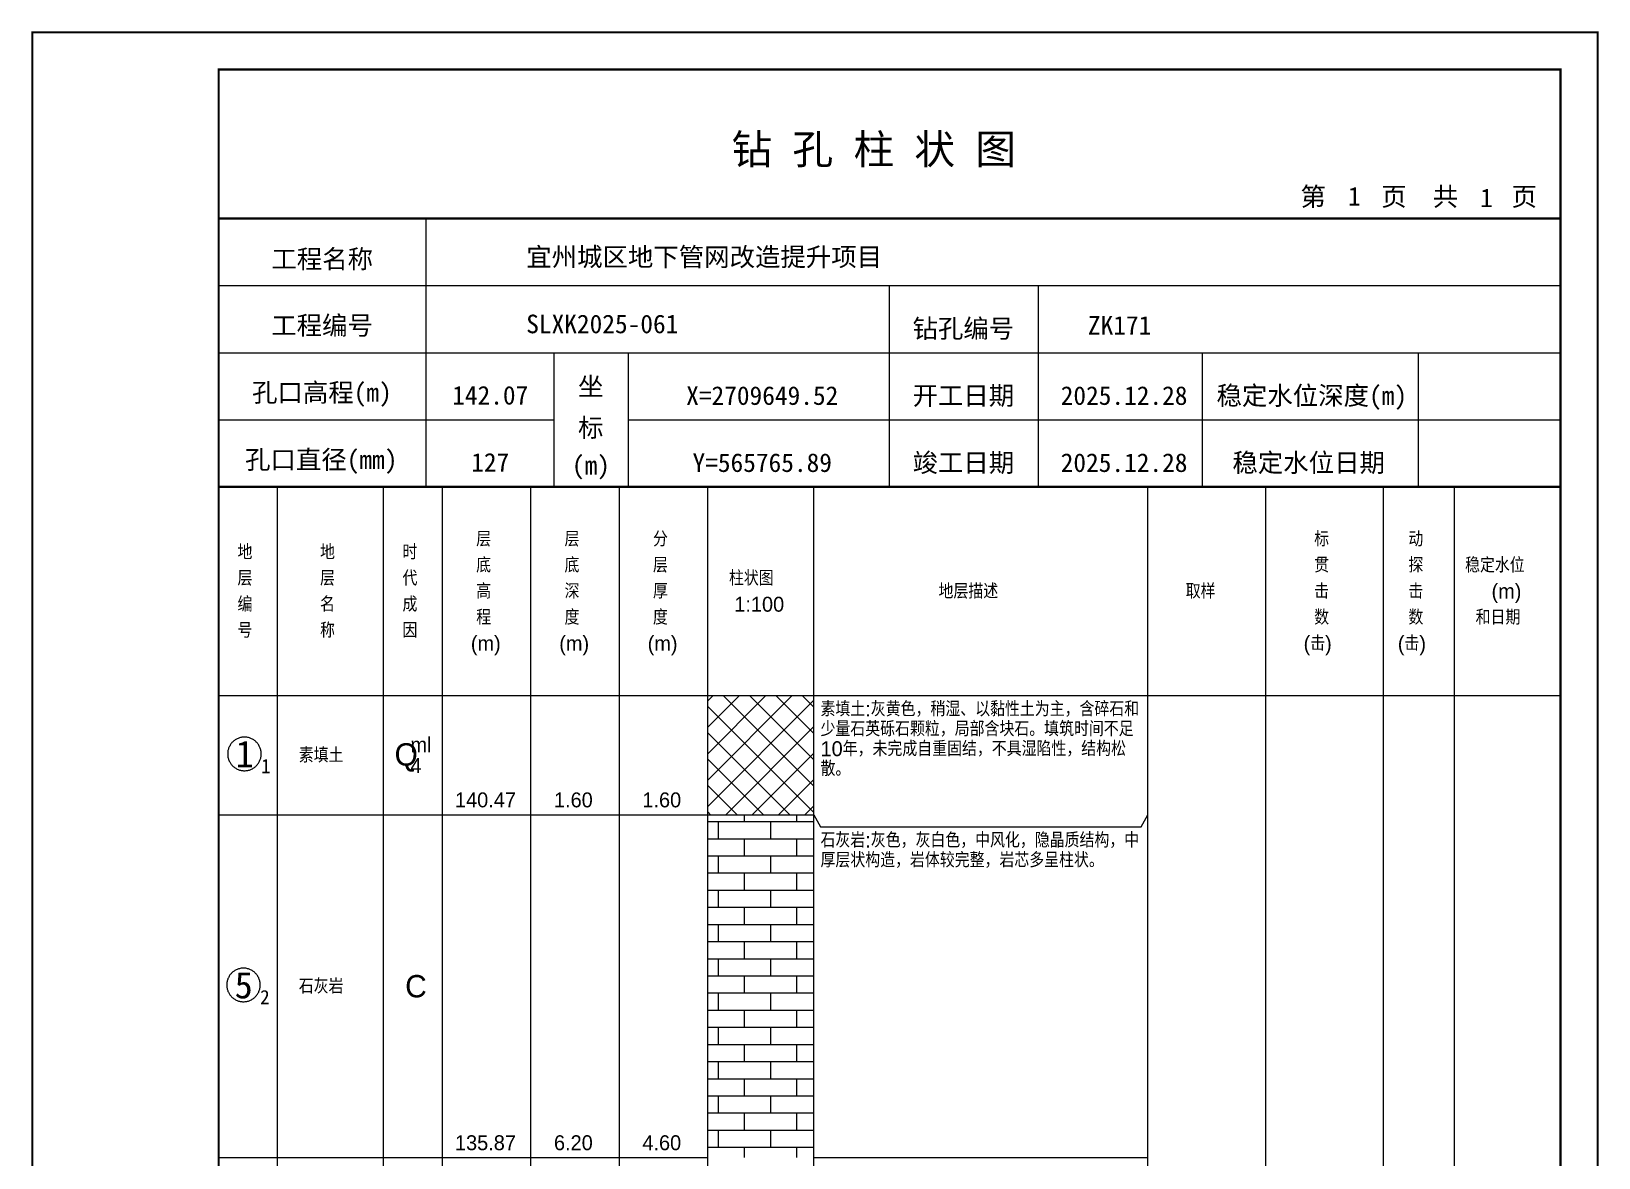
# Model space of a CAD drawing. Header units: millimetres. Extents: x 12489 to 89920, y 4630 to 4927.
# Drawn here: x 69029.3 to 69239.6, y 4775.7 to 4926.8 of the extents above; entities that cross this region are included whole.
import ezdxf
from ezdxf.enums import TextEntityAlignment as Align

# ---------------------------------------------------------------- set-up
doc = ezdxf.new("R2010")
doc.units = ezdxf.units.MM
doc.layers.add('ZZT_TC', color=7, linetype='Continuous')
doc.styles.add('成果图图块', font='', dxfattribs={"height": 2.5})
doc.styles.add('成果图模板', font='')
doc.styles.add('成果图模板标题', font='simhei.ttf')
doc.styles.add('成果图表体', font='Comfont.shx', dxfattribs={"height": 2, "bigfont": 'Hztxt12a.shx'})
doc.styles.get('成果图图块').set_extended_font_data('FangSong_GB2312')
doc.styles.get('成果图模板').set_extended_font_data('FangSong_GB2312')

# ---------------------------------------------------------------- blocks, each defined once
blk = doc.blocks.new('DCBH-1-1-1543', base_point=(0.3, -0.11))
at = {"layer": 'ZZT_TC', "color": 7}
blk.add_polyline3d([(-0.19, 2.31, 0), (-0.3, 2.31, 0), (-0.41, 2.3, 0), (-0.52, 2.29, 0), (-0.63, 2.27, 0), (-0.73, 2.24, 0), (-0.84, 2.21, 0), (-0.95, 2.18, 0), (-1.05, 2.14, 0), (-1.15, 2.09, 0), (-1.25, 2.04, 0), (-1.35, 1.99, 0), (-1.44, 1.93, 0), (-1.53, 1.87, 0), (-1.62, 1.8, 0), (-1.7, 1.73, 0), (-1.78, 1.65, 0), (-1.86, 1.57, 0), (-1.93, 1.49, 0), (-2, 1.4, 0), (-2.06, 1.31, 0), (-2.12, 1.22, 0), (-2.17, 1.12, 0), (-2.22, 1.02, 0), (-2.27, 0.92, 0), (-2.31, 0.82, 0), (-2.34, 0.71, 0), (-2.37, 0.61, 0), (-2.4, 0.5, 0), (-2.41, 0.39, 0), (-2.43, 0.28, 0), (-2.44, 0.17, 0), (-2.44, 0.06, 0), (-2.44, -0.05, 0), (-2.43, -0.16, 0), (-2.41, -0.27, 0), (-2.4, -0.38, 0), (-2.37, -0.49, 0), (-2.34, -0.6, 0), (-2.31, -0.7, 0), (-2.27, -0.8, 0), (-2.22, -0.9, 0), (-2.17, -1, 0), (-2.12, -1.1, 0), (-2.06, -1.19, 0), (-2, -1.28, 0), (-1.93, -1.37, 0), (-1.86, -1.45, 0), (-1.78, -1.53, 0), (-1.7, -1.61, 0), (-1.62, -1.68, 0), (-1.53, -1.75, 0), (-1.44, -1.81, 0), (-1.35, -1.87, 0), (-1.25, -1.93, 0), (-1.15, -1.98, 0), (-1.05, -2.02, 0), (-0.95, -2.06, 0), (-0.84, -2.1, 0), (-0.73, -2.13, 0), (-0.63, -2.15, 0), (-0.52, -2.17, 0), (-0.41, -2.18, 0), (-0.3, -2.19, 0), (-0.19, -2.19, 0), (-0.08, -2.19, 0), (0.03, -2.18, 0), (0.14, -2.17, 0), (0.25, -2.15, 0), (0.36, -2.13, 0), (0.47, -2.1, 0), (0.57, -2.06, 0), (0.67, -2.02, 0), (0.77, -1.98, 0), (0.87, -1.93, 0), (0.97, -1.87, 0), (1.06, -1.81, 0), (1.15, -1.75, 0), (1.24, -1.68, 0), (1.32, -1.61, 0), (1.4, -1.53, 0), (1.48, -1.45, 0), (1.55, -1.37, 0), (1.62, -1.28, 0), (1.68, -1.19, 0), (1.74, -1.1, 0), (1.8, -1, 0), (1.85, -0.9, 0), (1.89, -0.8, 0), (1.93, -0.7, 0), (1.97, -0.6, 0), (2, -0.49, 0), (2.02, -0.38, 0), (2.04, -0.27, 0), (2.05, -0.16, 0), (2.06, -0.05, 0), (2.06, 0.06, 0), (2.06, 0.17, 0), (2.05, 0.28, 0), (2.04, 0.39, 0), (2.02, 0.5, 0), (2, 0.61, 0), (1.97, 0.71, 0), (1.93, 0.82, 0), (1.89, 0.92, 0), (1.85, 1.02, 0), (1.8, 1.12, 0), (1.74, 1.22, 0), (1.68, 1.31, 0), (1.62, 1.4, 0), (1.55, 1.49, 0), (1.48, 1.57, 0), (1.4, 1.65, 0), (1.32, 1.73, 0), (1.24, 1.8, 0), (1.15, 1.87, 0), (1.06, 1.93, 0), (0.97, 1.99, 0), (0.87, 2.04, 0), (0.77, 2.09, 0), (0.67, 2.14, 0), (0.57, 2.18, 0), (0.47, 2.21, 0), (0.36, 2.24, 0), (0.25, 2.27, 0), (0.14, 2.29, 0), (0.03, 2.3, 0), (-0.08, 2.31, 0), (-0.19, 2.31, 0)], dxfattribs=at)
at = {"style": '成果图图块'}
blk.add_text('1', height=3.57, dxfattribs=at).set_placement((-0.16, -1.74), align=Align.CENTER)
blk.add_text('1', height=1.91, dxfattribs=at).set_placement((2.03, -2.53))
blk = doc.blocks.new('DCBH-1-1-1544', base_point=(0.43, -0.11))
at = {"layer": 'ZZT_TC', "color": 7}
blk.add_polyline3d([(-0.19, 2.31, 0), (-0.3, 2.31, 0), (-0.41, 2.3, 0), (-0.52, 2.29, 0), (-0.63, 2.27, 0), (-0.73, 2.24, 0), (-0.84, 2.21, 0), (-0.95, 2.18, 0), (-1.05, 2.14, 0), (-1.15, 2.09, 0), (-1.25, 2.04, 0), (-1.35, 1.99, 0), (-1.44, 1.93, 0), (-1.53, 1.87, 0), (-1.62, 1.8, 0), (-1.7, 1.73, 0), (-1.78, 1.65, 0), (-1.86, 1.57, 0), (-1.93, 1.49, 0), (-2, 1.4, 0), (-2.06, 1.31, 0), (-2.12, 1.22, 0), (-2.17, 1.12, 0), (-2.22, 1.02, 0), (-2.27, 0.92, 0), (-2.31, 0.82, 0), (-2.34, 0.71, 0), (-2.37, 0.61, 0), (-2.4, 0.5, 0), (-2.41, 0.39, 0), (-2.43, 0.28, 0), (-2.44, 0.17, 0), (-2.44, 0.06, 0), (-2.44, -0.05, 0), (-2.43, -0.16, 0), (-2.41, -0.27, 0), (-2.4, -0.38, 0), (-2.37, -0.49, 0), (-2.34, -0.6, 0), (-2.31, -0.7, 0), (-2.27, -0.8, 0), (-2.22, -0.9, 0), (-2.17, -1, 0), (-2.12, -1.1, 0), (-2.06, -1.19, 0), (-2, -1.28, 0), (-1.93, -1.37, 0), (-1.86, -1.45, 0), (-1.78, -1.53, 0), (-1.7, -1.61, 0), (-1.62, -1.68, 0), (-1.53, -1.75, 0), (-1.44, -1.81, 0), (-1.35, -1.87, 0), (-1.25, -1.93, 0), (-1.15, -1.98, 0), (-1.05, -2.02, 0), (-0.95, -2.06, 0), (-0.84, -2.1, 0), (-0.73, -2.13, 0), (-0.63, -2.15, 0), (-0.52, -2.17, 0), (-0.41, -2.18, 0), (-0.3, -2.19, 0), (-0.19, -2.19, 0), (-0.08, -2.19, 0), (0.03, -2.18, 0), (0.14, -2.17, 0), (0.25, -2.15, 0), (0.36, -2.13, 0), (0.47, -2.1, 0), (0.57, -2.06, 0), (0.67, -2.02, 0), (0.77, -1.98, 0), (0.87, -1.93, 0), (0.97, -1.87, 0), (1.06, -1.81, 0), (1.15, -1.75, 0), (1.24, -1.68, 0), (1.32, -1.61, 0), (1.4, -1.53, 0), (1.48, -1.45, 0), (1.55, -1.37, 0), (1.62, -1.28, 0), (1.68, -1.19, 0), (1.74, -1.1, 0), (1.8, -1, 0), (1.85, -0.9, 0), (1.89, -0.8, 0), (1.93, -0.7, 0), (1.97, -0.6, 0), (2, -0.49, 0), (2.02, -0.38, 0), (2.04, -0.27, 0), (2.05, -0.16, 0), (2.06, -0.05, 0), (2.06, 0.06, 0), (2.06, 0.17, 0), (2.05, 0.28, 0), (2.04, 0.39, 0), (2.02, 0.5, 0), (2, 0.61, 0), (1.97, 0.71, 0), (1.93, 0.82, 0), (1.89, 0.92, 0), (1.85, 1.02, 0), (1.8, 1.12, 0), (1.74, 1.22, 0), (1.68, 1.31, 0), (1.62, 1.4, 0), (1.55, 1.49, 0), (1.48, 1.57, 0), (1.4, 1.65, 0), (1.32, 1.73, 0), (1.24, 1.8, 0), (1.15, 1.87, 0), (1.06, 1.93, 0), (0.97, 1.99, 0), (0.87, 2.04, 0), (0.77, 2.09, 0), (0.67, 2.14, 0), (0.57, 2.18, 0), (0.47, 2.21, 0), (0.36, 2.24, 0), (0.25, 2.27, 0), (0.14, 2.29, 0), (0.03, 2.3, 0), (-0.08, 2.31, 0), (-0.19, 2.31, 0)], dxfattribs=at)
at = {"style": '成果图图块'}
blk.add_text('5', height=3.57, dxfattribs=at).set_placement((-0.16, -1.74), align=Align.CENTER)
blk.add_text('2', height=1.91, dxfattribs=at).set_placement((2.03, -2.53))
blk = doc.blocks.new('钻孔柱状图路桥昇龙制图梁世成校核莫家里.dwg258', base_point=(25, 236))
for p, q in [((52.82, 236), (52.82, 272)), ((25, 263), (205, 263)), ((115, 236), (115, 263)), ((135, 236), (135, 263)), ((25, 254), (205, 254)), ((70, 236), (70, 254)), ((80, 236), (80, 254)), ((157, 236), (157, 254)), ((185.95, 236), (185.95, 254)), ((25, 245), (70, 245)), ((80, 245), (205, 245))]:
    blk.add_line(p, q)
for points, const_width in [([(0, 0), (210, 0), (210, 297), (0, 297)], 0.25), ([(25, 5), (205, 5), (205, 292), (25, 292)], 0.3)]:
    blk.add_lwpolyline(points, close=True, dxfattribs=dict(const_width=const_width))
at = {"const_width": 0.3}
for points in [[(25, 272), (205, 272)], [(25, 236), (205, 236)]]:
    blk.add_lwpolyline(points, dxfattribs=at)
for s, height, style, p in [('钻 孔 柱 状 图', 4, '成果图模板标题', (93.8, 279.31)), ('第', 2.5, '成果图模板', (170.12, 273.7)), ('页', 2.5, '成果图模板', (180.96, 273.7)), ('共', 2.5, '成果图模板', (187.88, 273.7)), ('页', 2.5, '成果图模板', (198.44, 273.7)), ('工程名称', 2.5, '成果图模板', (32.07, 265.32)), ('宜州城区地下管网改造提升项目', 2.5, '成果图模板', (66.26, 265.61)), ('工程编号', 2.5, '成果图模板', (32.05, 256.41)), ('SLXK2025-061', 2.5, '成果图模板', (66.26, 256.61)), ('钻孔编号', 2.5, '成果图模板', (118.08, 256)), ('ZK171', 2.5, '成果图模板', (141.61, 256.43)), ('孔口高程(m)', 2.5, '成果图模板', (29.48, 247.41)), ('坐', 2.5, '成果图模板', (73.21, 248.24)), ('开工日期', 2.5, '成果图模板', (118.08, 247)), ('稳定水位深度(m)', 2.5, '成果图模板', (158.86, 247)), ('标', 2.5, '成果图模板', (73.21, 242.7)), ('孔口直径(mm)', 2.5, '成果图模板', (28.54, 238.41)), ('(m) ', 2.5, '成果图模板', (72.38, 237.65)), ('竣工日期', 2.5, '成果图模板', (118.08, 238)), ('稳定水位日期', 2.5, '成果图模板', (160.99, 238))]:
    blk.add_text(s, height=height, dxfattribs=dict(style=style)).set_placement(p)
at = {"style": '成果图模板'}
for s, p in [('1', (177.35, 273.74)), ('1', (195.08, 273.53)), ('142.07', (61.43, 247.04)), ('X=2709649.52', (97.92, 247)), ('2025.12.28', (146.46, 247)), ('127', (61.43, 238.04)), ('Y=565765.89', (97.92, 238)), ('2025.12.28', (146.46, 238))]:
    blk.add_text(s, height=2.5, dxfattribs=at).set_placement(p, align=Align.CENTER)

msp = doc.modelspace()

# ---------------------------------------------------------------- hatches: boundary and pattern name
at = {"linetype": 'Continuous'}
h = msp.add_hatch(dxfattribs=at)
h.set_pattern_fill('GKSTT', scale=0.5, style=0, pattern_type=2)
h.set_pattern_definition([(45, (0, 0), (-1.76776695, 1.76776695), []), (135, (0, 0), (-1.76776695, -1.76776695), [])])
h.paths.add_polyline_path([(69120.06, 4821.71), (69134.29, 4821.71), (69134.29, 4837.71), (69120.06, 4837.71)])
h = msp.add_hatch(dxfattribs=at)
h.set_pattern_fill('GKSHY', scale=0.5, style=0, pattern_type=2)
h.set_pattern_definition([(0, (0, 0), (0, 2.3), []), (90, (0, 0), (-3.5, 2.3), [2.3, -2.3])])
h.paths.add_polyline_path([(69120.06, 4775.71), (69134.29, 4775.71), (69134.29, 4821.71), (69120.06, 4821.71)])

# ---------------------------------------------------------------- linework, layer by layer
at = {"color": 0}
for p, q in [((69054.45, 4837.71), (69062.35, 4837.71)), ((69054.45, 4821.71), (69054.45, 4837.71)), ((69062.35, 4821.71), (69062.35, 4837.71)), ((69054.45, 4821.71), (69062.35, 4821.71)), ((69054.45, 4821.71), (69062.35, 4821.71)), ((69054.45, 4775.71), (69054.45, 4821.71)), ((69062.35, 4775.71), (69062.35, 4821.71)), ((69054.45, 4775.71), (69062.35, 4775.71))]:
    msp.add_line(p, q, dxfattribs=at)
for points in [[(69054.45, 4865.71), (69062.35, 4865.71)], [(69054.45, 4837.71), (69054.45, 4865.71)], [(69062.35, 4837.71), (69062.35, 4865.71)], [(69062.35, 4865.71), (69076.58, 4865.71)], [(69062.35, 4837.71), (69062.35, 4865.71)], [(69076.58, 4837.71), (69076.58, 4865.71)], [(69076.58, 4865.71), (69084.49, 4865.71)], [(69076.58, 4837.71), (69076.58, 4865.71)], [(69084.49, 4837.71), (69084.49, 4865.71)], [(69084.49, 4865.71), (69096.35, 4865.71)], [(69084.49, 4837.71), (69084.49, 4865.71)], [(69096.35, 4837.71), (69096.35, 4865.71)], [(69096.35, 4865.71), (69108.2, 4865.71)], [(69096.35, 4837.71), (69096.35, 4865.71)], [(69108.2, 4837.71), (69108.2, 4865.71)], [(69108.2, 4865.71), (69120.06, 4865.71)], [(69108.2, 4837.71), (69108.2, 4865.71)], [(69120.06, 4837.71), (69120.06, 4865.71)], [(69120.06, 4865.71), (69134.29, 4865.71)], [(69120.06, 4837.71), (69120.06, 4865.71)], [(69134.29, 4837.71), (69134.29, 4865.71)], [(69134.29, 4865.71), (69179.11, 4865.71)], [(69134.29, 4837.71), (69134.29, 4865.71)], [(69179.11, 4837.71), (69179.11, 4865.71)], [(69179.11, 4865.71), (69194.92, 4865.71)], [(69179.11, 4837.71), (69179.11, 4865.71)], [(69194.92, 4837.71), (69194.92, 4865.71)], [(69194.92, 4865.71), (69210.73, 4865.71)], [(69194.92, 4837.71), (69194.92, 4865.71)], [(69210.73, 4837.71), (69210.73, 4865.71)], [(69210.73, 4865.71), (69220.22, 4865.71)], [(69210.73, 4837.71), (69210.73, 4865.71)], [(69220.22, 4837.71), (69220.22, 4865.71)], [(69220.22, 4865.71), (69234.45, 4865.71)], [(69220.22, 4837.71), (69220.22, 4865.71)], [(69234.45, 4837.71), (69234.45, 4865.71)], [(69054.45, 4837.71), (69062.35, 4837.71)], [(69054.45, 4643.71), (69054.45, 4837.71)], [(69054.45, 4837.71), (69062.35, 4837.71)], [(69062.35, 4643.71), (69062.35, 4837.71)], [(69062.35, 4837.71), (69076.58, 4837.71)], [(69062.35, 4643.71), (69062.35, 4837.71)], [(69062.35, 4837.71), (69076.58, 4837.71)], [(69062.35, 4837.71), (69076.58, 4837.71)], [(69062.35, 4821.71), (69062.35, 4837.71)], [(69076.58, 4643.71), (69076.58, 4837.71)], [(69076.58, 4821.71), (69076.58, 4837.71)], [(69076.58, 4837.71), (69084.49, 4837.71)], [(69076.58, 4643.71), (69076.58, 4837.71)], [(69076.58, 4837.71), (69084.49, 4837.71)], [(69076.58, 4837.71), (69084.49, 4837.71)], [(69076.58, 4821.71), (69076.58, 4837.71)], [(69084.49, 4643.71), (69084.49, 4837.71)], [(69084.49, 4821.71), (69084.49, 4837.71)], [(69084.49, 4837.71), (69096.35, 4837.71)], [(69084.49, 4643.71), (69084.49, 4837.71)], [(69084.49, 4837.71), (69096.35, 4837.71)], [(69084.49, 4837.71), (69096.35, 4837.71)], [(69084.49, 4821.71), (69084.49, 4837.71)], [(69096.35, 4643.71), (69096.35, 4837.71)], [(69096.35, 4821.71), (69096.35, 4837.71)], [(69096.35, 4837.71), (69108.2, 4837.71)], [(69096.35, 4643.71), (69096.35, 4837.71)], [(69096.35, 4837.71), (69108.2, 4837.71)], [(69096.35, 4837.71), (69108.2, 4837.71)], [(69096.35, 4821.71), (69096.35, 4837.71)], [(69108.2, 4643.71), (69108.2, 4837.71)], [(69108.2, 4821.71), (69108.2, 4837.71)], [(69108.2, 4837.71), (69120.06, 4837.71)], [(69108.2, 4643.71), (69108.2, 4837.71)], [(69108.2, 4837.71), (69120.06, 4837.71)], [(69108.2, 4837.71), (69120.06, 4837.71)], [(69108.2, 4821.71), (69108.2, 4837.71)], [(69120.06, 4643.71), (69120.06, 4837.71)], [(69120.06, 4821.71), (69120.06, 4837.71)], [(69120.06, 4837.71), (69134.29, 4837.71)], [(69120.06, 4643.71), (69120.06, 4837.71)], [(69120.06, 4837.71), (69134.29, 4837.71)], [(69134.29, 4643.71), (69134.29, 4837.71)], [(69134.29, 4837.71), (69179.11, 4837.71)], [(69134.29, 4643.71), (69134.29, 4837.71)], [(69134.29, 4837.71), (69179.11, 4837.71)], [(69134.29, 4821.71), (69134.29, 4837.71)], [(69179.11, 4643.71), (69179.11, 4837.71)], [(69179.11, 4821.71), (69179.11, 4837.71)], [(69179.11, 4837.71), (69194.92, 4837.71)], [(69179.11, 4643.71), (69179.11, 4837.71)], [(69179.11, 4837.71), (69194.92, 4837.71)], [(69194.92, 4643.71), (69194.92, 4837.71)], [(69194.92, 4837.71), (69210.73, 4837.71)], [(69194.92, 4643.71), (69194.92, 4837.71)], [(69194.92, 4837.71), (69210.73, 4837.71)], [(69210.73, 4643.71), (69210.73, 4837.71)], [(69210.73, 4837.71), (69220.22, 4837.71)], [(69210.73, 4643.71), (69210.73, 4837.71)], [(69210.73, 4837.71), (69220.22, 4837.71)], [(69220.22, 4643.71), (69220.22, 4837.71)], [(69220.22, 4837.71), (69234.45, 4837.71)], [(69220.22, 4643.71), (69220.22, 4837.71)], [(69220.22, 4837.71), (69234.45, 4837.71)], [(69234.45, 4643.71), (69234.45, 4837.71)], [(69062.35, 4821.71), (69076.58, 4821.71)], [(69062.35, 4821.71), (69076.58, 4821.71)], [(69062.35, 4775.71), (69062.35, 4821.71)], [(69076.58, 4775.71), (69076.58, 4821.71)], [(69076.58, 4821.71), (69084.49, 4821.71)], [(69076.58, 4821.71), (69084.49, 4821.71)], [(69076.58, 4775.71), (69076.58, 4821.71)], [(69084.49, 4775.71), (69084.49, 4821.71)], [(69084.49, 4821.71), (69096.35, 4821.71)], [(69084.49, 4821.71), (69096.35, 4821.71)], [(69084.49, 4775.71), (69084.49, 4821.71)], [(69096.35, 4775.71), (69096.35, 4821.71)], [(69096.35, 4821.71), (69108.2, 4821.71)], [(69096.35, 4821.71), (69108.2, 4821.71)], [(69096.35, 4775.71), (69096.35, 4821.71)], [(69108.2, 4775.71), (69108.2, 4821.71)], [(69108.2, 4821.71), (69120.06, 4821.71)], [(69108.2, 4821.71), (69120.06, 4821.71)], [(69108.2, 4775.71), (69108.2, 4821.71)], [(69120.06, 4775.71), (69120.06, 4821.71)], [(69134.29, 4821.71), (69135.19, 4820.11)], [(69134.29, 4775.71), (69134.29, 4821.71)], [(69178.22, 4820.11), (69179.11, 4821.71)], [(69179.11, 4775.71), (69179.11, 4821.71)], [(69135.19, 4820.11), (69178.22, 4820.11)], [(69062.35, 4775.71), (69076.58, 4775.71)], [(69076.58, 4775.71), (69084.49, 4775.71)], [(69084.49, 4775.71), (69096.35, 4775.71)], [(69096.35, 4775.71), (69108.2, 4775.71)], [(69108.2, 4775.71), (69120.06, 4775.71)], [(69134.29, 4775.71), (69179.11, 4775.71)]]:
    msp.add_lwpolyline(points, dxfattribs=at)
at = {"color": 7, "flags": 128}
msp.add_lwpolyline([(69120.06, 4821.71), (69134.29, 4821.71)], dxfattribs=at)

# ---------------------------------------------------------------- block references
for name, p in [('钻孔柱状图路桥昇龙制图梁世成校核莫家里.dwg258', (69054.45, 4865.71)), ('DCBH-1-1-1543', (69058.4, 4829.71)), ('DCBH-1-1-1544', (69058.4, 4798.71))]:
    msp.add_blockref(name, p)

# ---------------------------------------------------------------- texts
at = {"color": 0, "style": '成果图表体'}
for s, height, p in [('层', 2, (69089, 4857.71)), ('层', 2, (69100.85, 4857.71)), ('分', 2, (69112.71, 4857.71)), ('标', 2, (69201.41, 4857.71)), ('动', 2, (69214.05, 4857.71)), ('地', 2, (69056.98, 4855.96)), ('地', 2, (69068.05, 4855.96)), ('时', 2, (69079.11, 4855.96)), ('底', 2, (69089, 4854.21)), ('底', 2, (69100.85, 4854.21)), ('层', 2, (69112.71, 4854.21)), ('贯', 2, (69201.41, 4854.21)), ('探', 2, (69214.05, 4854.21)), ('稳定水位', 2, (69221.65, 4854.21)), ('层', 2, (69056.98, 4852.46)), ('层', 2, (69068.05, 4852.46)), ('代', 2, (69079.11, 4852.46)), ('高', 2, (69089, 4850.71)), ('深', 2, (69100.85, 4850.71)), ('厚', 2, (69112.71, 4850.71)), ('柱状图', 2, (69122.91, 4852.46)), ('地层描述', 2, (69151.02, 4850.71)), ('取样', 2, (69184.18, 4850.71)), ('击', 2, (69201.41, 4850.71)), ('击', 2, (69214.05, 4850.71)), ('(m)', 2, (69225.2, 4850.71)), ('编', 2, (69056.98, 4848.96)), ('名', 2, (69068.05, 4848.96)), ('成', 2, (69079.11, 4848.96)), ('1:100', 2, (69123.62, 4848.96)), ('程', 2, (69089, 4847.21)), ('度', 2, (69100.85, 4847.21)), ('度', 2, (69112.71, 4847.21)), ('数', 2, (69201.41, 4847.21)), ('数', 2, (69214.05, 4847.21)), ('和日期', 2, (69223.07, 4847.21)), ('号', 2, (69056.98, 4845.46)), ('称', 2, (69068.05, 4845.46)), ('因', 2, (69079.11, 4845.46)), ('(m)', 2, (69088.28, 4843.71)), ('(m)', 2, (69100.14, 4843.71)), ('(m)', 2, (69112, 4843.71)), ('(击)', 2, (69199.99, 4843.71)), ('(击)', 2, (69212.63, 4843.71)), ('ml', 2, (69080.18, 4830.11)), ('素填土', 2, (69065.2, 4828.71)), ('Q', 3, (69078.05, 4828.31)), ('4', 2, (69080.18, 4827.31)), ('140.47', 2, (69086.15, 4822.71)), ('1.60', 2, (69099.43, 4822.71)), ('1.60', 2, (69111.29, 4822.71)), ('C', 3, (69079.47, 4797.21)), ('石灰岩', 2, (69065.2, 4797.71)), ('135.87', 2, (69086.15, 4776.71)), ('6.20', 2, (69099.43, 4776.71)), ('4.60', 2, (69111.29, 4776.71))]:
    msp.add_text(s, height=height, dxfattribs=at).set_placement(p)
at = {"color": 0, "char_height": 2, "width": 43.0292, "attachment_point": 1, "line_spacing_factor": 0.8, "style": '成果图表体'}
for s, insert in [('素填土:灰黄色，稍湿、以黏性土为主，含碎石和少量石英砾石颗粒，局部含块石。填筑时间不足10年，未完成自重固结，不具湿陷性，结构松散。', (69135.19, 4836.91)), ('石灰岩:灰色，灰白色，中风化，隐晶质结构，中厚层状构造，岩体较完整，岩芯多呈柱状。', (69135.19, 4819.31))]:
    msp.add_mtext(s, dxfattribs=dict(at, insert=insert))

doc.saveas('drawing.dxf')
